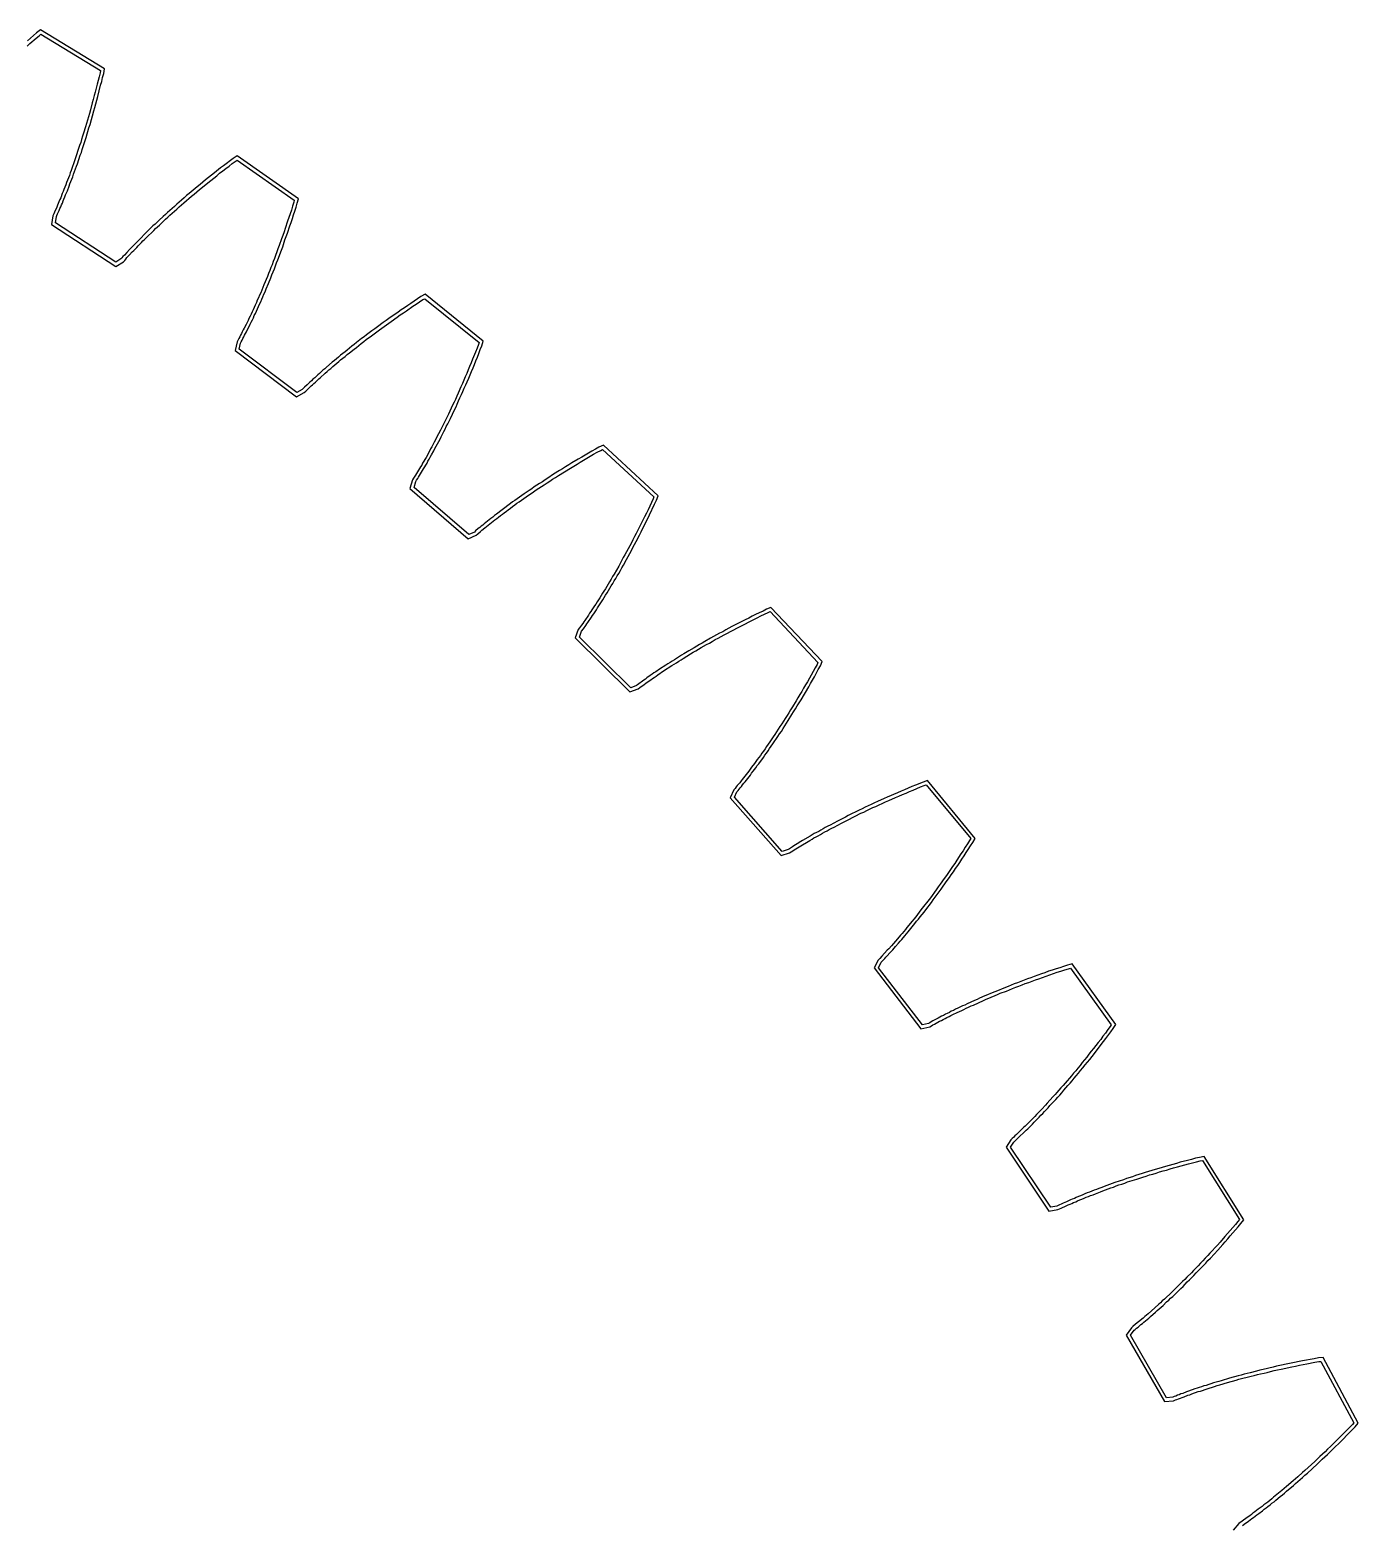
# Model space of a CAD drawing. Extents: x 0 to 2, y 0 to 2.
# Drawn here: x 1.5072 to 1.8877, y 1.4324 to 1.8606 of the extents above; entities that cross this region are included whole.
import ezdxf

# ---------------------------------------------------------------- set-up
doc = ezdxf.new("R2010")
doc.units = 0
doc.layers.get('0').update_dxf_attribs({"linetype": 'CONTINUOUS'})

msp = doc.modelspace()

# ---------------------------------------------------------------- linework, layer by layer
at = {"color": 0}
for points in [[(1.50646, 1.85596), (1.50726, 1.85672), (1.509, 1.85824), (1.50987, 1.85894), (1.51036, 1.85938), (1.52746, 1.84896), (1.52735, 1.84836), (1.52707, 1.84722), (1.52653, 1.84506), (1.52626, 1.84392), (1.52593, 1.84283), (1.52567, 1.84179), (1.52539, 1.84071), (1.52512, 1.83974), (1.52458, 1.83768), (1.52431, 1.83669), (1.52399, 1.83572), (1.52371, 1.83475), (1.52344, 1.83382), (1.52317, 1.83285), (1.52262, 1.831), (1.52235, 1.83014), (1.52203, 1.82926), (1.52181, 1.82835), (1.52149, 1.82747), (1.52012, 1.8234), (1.51904, 1.82036), (1.51878, 1.81967), (1.51856, 1.81896), (1.51801, 1.81754), (1.51774, 1.81689), (1.51753, 1.81625), (1.51699, 1.81494), (1.51676, 1.81435), (1.5165, 1.81375), (1.51606, 1.81256), (1.51579, 1.81201), (1.51557, 1.81142), (1.51535, 1.81087), (1.51514, 1.81039), (1.51492, 1.80985), (1.51426, 1.80838), (1.51406, 1.80794), (1.51383, 1.8074), (1.5134, 1.8049), (1.53185, 1.79281), (1.53401, 1.79422), (1.5344, 1.7946), (1.53472, 1.79497), (1.53504, 1.79542), (1.53581, 1.79617), (1.53657, 1.79704), (1.537, 1.79742), (1.53738, 1.79785), (1.53782, 1.79833), (1.53825, 1.79878), (1.53868, 1.79926), (1.53917, 1.79969), (1.53961, 1.80018), (1.5401, 1.80063), (1.54058, 1.80111), (1.54107, 1.80165), (1.54215, 1.80263), (1.54269, 1.80317), (1.54318, 1.80371), (1.54378, 1.80419), (1.54432, 1.80474), (1.54551, 1.80583), (1.54611, 1.80643), (1.54676, 1.80697), (1.54736, 1.80757), (1.54801, 1.80811), (1.54932, 1.80931), (1.55003, 1.8099), (1.55067, 1.81049), (1.55137, 1.81108), (1.55208, 1.81174), (1.55279, 1.81233), (1.55354, 1.81299), (1.55431, 1.81358), (1.55583, 1.81489), (1.55908, 1.81749), (1.5599, 1.81819), (1.56076, 1.81885), (1.56158, 1.81956), (1.5625, 1.82021), (1.56338, 1.8209), (1.56429, 1.82161), (1.56515, 1.82232), (1.56608, 1.82297), (1.56662, 1.82335), (1.58296, 1.81185), (1.58285, 1.81125), (1.58247, 1.81011), (1.58214, 1.80903), (1.58176, 1.80794), (1.58143, 1.80692), (1.58106, 1.80583), (1.5804, 1.80376), (1.58003, 1.80274), (1.57969, 1.80176), (1.57932, 1.80078), (1.57867, 1.79883), (1.57829, 1.7979), (1.57731, 1.79514), (1.57693, 1.79428), (1.57661, 1.79335), (1.57628, 1.79254), (1.57596, 1.79167), (1.57557, 1.79085), (1.57525, 1.78999), (1.57493, 1.78917), (1.5746, 1.78842), (1.57428, 1.7876), (1.57363, 1.78608), (1.57335, 1.78532), (1.57303, 1.78461), (1.57269, 1.78386), (1.57237, 1.78321), (1.5721, 1.7825), (1.57178, 1.78179), (1.57146, 1.78114), (1.57118, 1.78049), (1.57086, 1.77983), (1.57058, 1.77919), (1.57032, 1.7786), (1.56999, 1.778), (1.56972, 1.7774), (1.56944, 1.77686), (1.56917, 1.77626), (1.56863, 1.77518), (1.56836, 1.77468), (1.56808, 1.77414), (1.56788, 1.77365), (1.5676, 1.77317), (1.56733, 1.77274), (1.56711, 1.77225), (1.56685, 1.77181), (1.56657, 1.77126), (1.56603, 1.76882), (1.58361, 1.75553), (1.58583, 1.75678), (1.58626, 1.75717), (1.58664, 1.75749), (1.58697, 1.75786), (1.5874, 1.75825), (1.58778, 1.75863), (1.58822, 1.759), (1.5886, 1.75939), (1.58903, 1.75976), (1.58951, 1.76019), (1.58996, 1.76064), (1.59039, 1.76101), (1.59185, 1.76232), (1.59239, 1.76281), (1.59289, 1.76324), (1.59343, 1.76367), (1.59397, 1.76417), (1.59457, 1.76465), (1.59511, 1.76514), (1.59571, 1.76563), (1.59625, 1.76611), (1.5969, 1.7666), (1.5975, 1.76708), (1.59814, 1.76764), (1.59879, 1.76813), (1.6001, 1.76921), (1.60075, 1.76969), (1.60215, 1.77078), (1.60286, 1.77138), (1.60357, 1.77192), (1.60508, 1.773), (1.60661, 1.77419), (1.60742, 1.77474), (1.61068, 1.77713), (1.61242, 1.77832), (1.61328, 1.77897), (1.61421, 1.77957), (1.61507, 1.78017), (1.61692, 1.78147), (1.61789, 1.78207), (1.61887, 1.78271), (1.61979, 1.78336), (1.62033, 1.78364), (1.6359, 1.77111), (1.63569, 1.77051), (1.63531, 1.76942), (1.63487, 1.76833), (1.634, 1.76628), (1.63363, 1.76525), (1.63319, 1.76421), (1.63276, 1.76324), (1.63237, 1.76221), (1.63194, 1.76124), (1.63157, 1.76031), (1.63113, 1.75933), (1.63069, 1.7584), (1.62993, 1.75657), (1.6295, 1.75569), (1.62912, 1.75478), (1.62875, 1.75396), (1.62831, 1.7531), (1.62793, 1.75228), (1.62756, 1.75142), (1.62711, 1.7506), (1.62679, 1.74983), (1.62636, 1.74903), (1.62522, 1.74675), (1.62489, 1.74599), (1.62375, 1.74387), (1.62343, 1.74322), (1.62304, 1.74251), (1.6224, 1.74121), (1.62201, 1.74061), (1.62169, 1.73996), (1.62071, 1.73817), (1.61974, 1.73654), (1.61947, 1.736), (1.61914, 1.73546), (1.61882, 1.73497), (1.61854, 1.73449), (1.61822, 1.734), (1.61794, 1.73356), (1.61768, 1.73307), (1.61714, 1.73221), (1.61686, 1.73172), (1.6161, 1.72928), (1.63276, 1.71485), (1.6351, 1.71593), (1.63553, 1.71631), (1.63629, 1.71696), (1.63672, 1.71733), (1.63758, 1.71799), (1.63803, 1.71838), (1.63851, 1.71875), (1.63894, 1.71913), (1.6404, 1.72026), (1.64094, 1.72071), (1.64144, 1.72108), (1.64199, 1.72151), (1.64258, 1.7219), (1.64313, 1.72233), (1.64372, 1.72276), (1.64426, 1.72319), (1.64486, 1.72368), (1.64551, 1.72413), (1.64611, 1.72456), (1.64675, 1.72504), (1.6474, 1.72547), (1.64806, 1.72597), (1.64876, 1.7264), (1.64942, 1.72689), (1.65153, 1.72835), (1.65229, 1.72885), (1.65306, 1.72939), (1.65457, 1.73036), (1.65539, 1.7309), (1.65614, 1.73139), (1.65696, 1.73193), (1.65782, 1.73247), (1.65864, 1.73296), (1.66211, 1.73514), (1.66396, 1.73622), (1.66488, 1.73682), (1.66585, 1.73736), (1.66678, 1.73796), (1.66775, 1.7385), (1.66872, 1.7391), (1.66976, 1.73964), (1.67074, 1.74018), (1.67128, 1.74046), (1.68599, 1.72689), (1.68576, 1.72629), (1.68431, 1.72319), (1.68381, 1.72222), (1.68332, 1.72119), (1.68186, 1.71826), (1.68088, 1.71642), (1.68044, 1.7155), (1.67996, 1.71457), (1.67953, 1.71371), (1.67904, 1.71283), (1.6786, 1.71197), (1.67811, 1.7111), (1.67768, 1.71029), (1.67719, 1.70947), (1.67589, 1.70703), (1.67458, 1.70475), (1.67415, 1.70404), (1.67372, 1.70329), (1.67329, 1.70258), (1.6729, 1.70188), (1.67247, 1.70122), (1.6721, 1.70057), (1.67165, 1.69987), (1.67128, 1.69928), (1.6709, 1.69863), (1.67046, 1.69797), (1.67008, 1.69737), (1.66976, 1.69678), (1.66932, 1.69618), (1.669, 1.69564), (1.66824, 1.69456), (1.66792, 1.69401), (1.66754, 1.69353), (1.66721, 1.69299), (1.66624, 1.69151), (1.6659, 1.69108), (1.66558, 1.6906), (1.66525, 1.69015), (1.66499, 1.68978), (1.66465, 1.68935), (1.66433, 1.68886), (1.66347, 1.68647), (1.6791, 1.67101), (1.68147, 1.67193), (1.68197, 1.67225), (1.68235, 1.67258), (1.68278, 1.67285), (1.68408, 1.67383), (1.68506, 1.67449), (1.68554, 1.67486), (1.68604, 1.67518), (1.68658, 1.67557), (1.68713, 1.67589), (1.68875, 1.67703), (1.69114, 1.67854), (1.69179, 1.67899), (1.69243, 1.67936), (1.69308, 1.67979), (1.69374, 1.68018), (1.69439, 1.68061), (1.6965, 1.68192), (1.69726, 1.68235), (1.69797, 1.68278), (1.69874, 1.68321), (1.69954, 1.68371), (1.70107, 1.68457), (1.70188, 1.685), (1.70269, 1.68549), (1.70356, 1.68599), (1.70443, 1.68642), (1.70524, 1.6869), (1.70611, 1.68733), (1.70703, 1.68782), (1.7079, 1.68832), (1.71067, 1.68978), (1.71457, 1.69174), (1.7156, 1.69222), (1.71664, 1.69276), (1.71869, 1.69374), (1.71924, 1.69401), (1.73296, 1.67947), (1.73275, 1.67887), (1.73215, 1.6779), (1.73161, 1.67686), (1.72999, 1.67393), (1.72939, 1.67301), (1.72885, 1.67204), (1.72831, 1.67111), (1.72775, 1.67025), (1.72721, 1.66932), (1.72672, 1.66846), (1.72564, 1.66672), (1.72515, 1.66585), (1.72461, 1.66504), (1.72413, 1.66422), (1.72358, 1.66342), (1.7231, 1.6626), (1.7226, 1.66183), (1.72206, 1.66108), (1.72108, 1.65956), (1.7206, 1.65886), (1.72017, 1.65815), (1.71918, 1.65674), (1.71875, 1.65608), (1.71826, 1.65539), (1.71783, 1.65474), (1.71733, 1.65408), (1.7169, 1.65349), (1.71647, 1.65283), (1.7156, 1.65164), (1.71517, 1.6511), (1.71479, 1.6505), (1.71392, 1.64942), (1.71317, 1.64833), (1.71164, 1.64638), (1.71126, 1.64594), (1.71094, 1.64551), (1.71056, 1.64501), (1.71024, 1.64458), (1.70985, 1.64421), (1.70953, 1.64378), (1.70921, 1.64339), (1.70888, 1.64296), (1.70785, 1.64063), (1.72239, 1.62414), (1.72483, 1.62489), (1.72532, 1.62522), (1.72661, 1.62603), (1.72711, 1.62636), (1.7276, 1.62662), (1.72808, 1.62696), (1.72857, 1.62722), (1.72965, 1.62788), (1.73014, 1.62815), (1.73068, 1.62847), (1.73128, 1.62879), (1.73182, 1.62918), (1.73242, 1.6295), (1.73307, 1.62983), (1.73367, 1.63021), (1.73426, 1.63053), (1.73492, 1.63092), (1.73557, 1.63124), (1.73622, 1.63162), (1.73693, 1.632), (1.73763, 1.63232), (1.73975, 1.63346), (1.74203, 1.6346), (1.74283, 1.63504), (1.74365, 1.63542), (1.74528, 1.63624), (1.7461, 1.63661), (1.74696, 1.63704), (1.74778, 1.63743), (1.74869, 1.63786), (1.74957, 1.63824), (1.75049, 1.63867), (1.75136, 1.63906), (1.75233, 1.63949), (1.75325, 1.63992), (1.75521, 1.64079), (1.75618, 1.64117), (1.75717, 1.6416), (1.75819, 1.64204), (1.75917, 1.64247), (1.76025, 1.6429), (1.76129, 1.64333), (1.76237, 1.64378), (1.7634, 1.64421), (1.764, 1.64437), (1.77675, 1.62901), (1.77642, 1.62842), (1.77582, 1.6275), (1.77518, 1.62651), (1.77458, 1.62554), (1.77393, 1.62463), (1.77274, 1.62278), (1.77214, 1.6219), (1.77154, 1.62099), (1.77089, 1.62011), (1.77035, 1.61925), (1.76975, 1.61843), (1.76915, 1.61757), (1.76796, 1.61594), (1.76742, 1.61518), (1.76682, 1.61436), (1.76519, 1.61208), (1.76247, 1.60856), (1.76199, 1.60792), (1.76144, 1.60726), (1.76096, 1.60661), (1.76042, 1.60596), (1.75993, 1.60531), (1.75846, 1.60351), (1.75803, 1.60297), (1.75754, 1.60238), (1.75706, 1.60183), (1.75662, 1.60135), (1.75575, 1.60026), (1.75401, 1.59831), (1.75325, 1.59744), (1.75282, 1.597), (1.75206, 1.59614), (1.75131, 1.59537), (1.75065, 1.59463), (1.75022, 1.59418), (1.74903, 1.59196), (1.76247, 1.57449), (1.76497, 1.57508), (1.76546, 1.57536), (1.7659, 1.57563), (1.76639, 1.57585), (1.76682, 1.57611), (1.76779, 1.57667), (1.76833, 1.57693), (1.76888, 1.57715), (1.76937, 1.57747), (1.76992, 1.57775), (1.77051, 1.57801), (1.77106, 1.57829), (1.77165, 1.57861), (1.77285, 1.57915), (1.77349, 1.57949), (1.77414, 1.57975), (1.77474, 1.58008), (1.77544, 1.5804), (1.7761, 1.58074), (1.77681, 1.58106), (1.7775, 1.58132), (1.77892, 1.58197), (1.78043, 1.58262), (1.78119, 1.58301), (1.78196, 1.58333), (1.7844, 1.58431), (1.78521, 1.58469), (1.78694, 1.58535), (1.78782, 1.58572), (1.78868, 1.58604), (1.78961, 1.58643), (1.79053, 1.58675), (1.79144, 1.58713), (1.79237, 1.58746), (1.79335, 1.58783), (1.79432, 1.58817), (1.79531, 1.58854), (1.79628, 1.58886), (1.79833, 1.58963), (1.79937, 1.58996), (1.8004, 1.59033), (1.80149, 1.59071), (1.80257, 1.59104), (1.80365, 1.59142), (1.80474, 1.59174), (1.80533, 1.5919), (1.817, 1.57568), (1.81668, 1.57519), (1.81597, 1.57428), (1.81532, 1.57329), (1.81461, 1.57243), (1.81396, 1.5715), (1.81326, 1.57064), (1.81261, 1.56976), (1.8119, 1.5689), (1.81125, 1.56808), (1.8106, 1.56722), (1.80994, 1.5664), (1.80931, 1.56565), (1.80865, 1.56483), (1.80806, 1.56401), (1.8074, 1.56326), (1.80681, 1.5625), (1.80615, 1.56179), (1.80556, 1.56104), (1.80376, 1.55892), (1.80317, 1.55826), (1.80257, 1.55757), (1.80197, 1.55692), (1.80143, 1.55626), (1.80089, 1.55567), (1.80029, 1.55501), (1.79867, 1.55322), (1.79818, 1.55263), (1.7971, 1.55154), (1.7966, 1.551), (1.79557, 1.54997), (1.79508, 1.54943), (1.7946, 1.54893), (1.79417, 1.54844), (1.79368, 1.54796), (1.79318, 1.54753), (1.79275, 1.54704), (1.79232, 1.5466), (1.79189, 1.54622), (1.79101, 1.54536), (1.79058, 1.54497), (1.78982, 1.54422), (1.78939, 1.54383), (1.78907, 1.54346), (1.78863, 1.54313), (1.78825, 1.54275), (1.78689, 1.54058), (1.79915, 1.52229), (1.80165, 1.52274), (1.80219, 1.52294), (1.80263, 1.52317), (1.8041, 1.52382), (1.80464, 1.52408), (1.80518, 1.52431), (1.80567, 1.52453), (1.80621, 1.52479), (1.80681, 1.52501), (1.80735, 1.52522), (1.80794, 1.5255), (1.8086, 1.52576), (1.80919, 1.52599), (1.80979, 1.52626), (1.81044, 1.52653), (1.81108, 1.52675), (1.81179, 1.52701), (1.81244, 1.52729), (1.81386, 1.52783), (1.81461, 1.5281), (1.81532, 1.52838), (1.81608, 1.52865), (1.81685, 1.52897), (1.8176, 1.52919), (1.81842, 1.52951), (1.81917, 1.52979), (1.81999, 1.53006), (1.82086, 1.53033), (1.82167, 1.53065), (1.82428, 1.53147), (1.82519, 1.53179), (1.82607, 1.53207), (1.82699, 1.53233), (1.82796, 1.53267), (1.82889, 1.53293), (1.82986, 1.53321), (1.83083, 1.53353), (1.83182, 1.53381), (1.83285, 1.53407), (1.83382, 1.5344), (1.83485, 1.53467), (1.83594, 1.535), (1.83697, 1.53526), (1.83806, 1.53554), (1.83914, 1.53586), (1.84022, 1.53614), (1.84136, 1.5364), (1.84244, 1.53668), (1.8431, 1.53678), (1.85368, 1.51986), (1.85325, 1.51937), (1.85254, 1.51844), (1.85178, 1.51758), (1.85101, 1.51676), (1.85032, 1.5159), (1.84956, 1.51503), (1.84814, 1.5134), (1.84739, 1.51258), (1.84526, 1.51031), (1.84463, 1.50956), (1.84392, 1.50879), (1.84326, 1.50808), (1.84256, 1.50737), (1.8419, 1.50667), (1.84056, 1.50532), (1.83996, 1.50467), (1.83865, 1.50336), (1.83806, 1.50271), (1.8374, 1.50211), (1.83501, 1.49972), (1.83382, 1.49864), (1.83274, 1.49756), (1.83219, 1.49707), (1.8316, 1.49658), (1.83106, 1.49604), (1.83057, 1.49561), (1.82949, 1.49462), (1.82753, 1.49289), (1.82704, 1.49251), (1.82661, 1.49208), (1.82611, 1.49169), (1.82482, 1.49056), (1.82394, 1.4899), (1.82319, 1.48926), (1.82275, 1.48887), (1.82124, 1.48682), (1.83225, 1.46778), (1.83479, 1.46799), (1.83535, 1.46821), (1.83578, 1.46838), (1.83626, 1.46858), (1.83681, 1.46875), (1.83729, 1.46897), (1.83783, 1.46913), (1.83892, 1.46957), (1.83951, 1.46972), (1.84006, 1.46994), (1.84185, 1.4706), (1.8425, 1.47076), (1.84446, 1.4714), (1.84657, 1.47206), (1.84733, 1.47233), (1.84804, 1.47254), (1.85032, 1.47319), (1.85275, 1.47385), (1.85357, 1.47413), (1.85704, 1.47499), (1.85796, 1.47526), (1.85889, 1.47547), (1.85975, 1.47569), (1.86074, 1.47592), (1.86165, 1.47612), (1.86262, 1.4764), (1.86361, 1.47661), (1.86464, 1.47683), (1.86561, 1.47706), (1.86871, 1.47771), (1.86979, 1.47792), (1.87088, 1.47819), (1.87196, 1.47835), (1.87304, 1.47857), (1.87532, 1.479), (1.87642, 1.47922), (1.87706, 1.47928), (1.88644, 1.46164), (1.88607, 1.46115), (1.87978, 1.45486), (1.87896, 1.45415), (1.87825, 1.4534), (1.87674, 1.45199), (1.87603, 1.45133), (1.87528, 1.45063), (1.87244, 1.44803), (1.87175, 1.44743), (1.87044, 1.44624), (1.86974, 1.44564), (1.86908, 1.44504), (1.86714, 1.44342), (1.86654, 1.44288), (1.86589, 1.44233), (1.8635, 1.44038), (1.86296, 1.43989), (1.86236, 1.43946), (1.86182, 1.43896), (1.86122, 1.43853), (1.86068, 1.43815), (1.86019, 1.43772), (1.85965, 1.43728), (1.8591, 1.4369), (1.85813, 1.43614), (1.85758, 1.43576), (1.85715, 1.43544), (1.85667, 1.43506), (1.85618, 1.43474), (1.85487, 1.43375), (1.85444, 1.43349), (1.85357, 1.43283), (1.85194, 1.43088)], [(1.8546, 1.43229), (1.85547, 1.43294), (1.8559, 1.43321), (1.85633, 1.43354), (1.85682, 1.43386), (1.85726, 1.43425), (1.85775, 1.43457), (1.85824, 1.43494), (1.85872, 1.43528), (1.85921, 1.43571), (1.86029, 1.43647), (1.86079, 1.4369), (1.86133, 1.43733), (1.86187, 1.43772), (1.86247, 1.43815), (1.86301, 1.43864), (1.86361, 1.43907), (1.86415, 1.43956), (1.86535, 1.44054), (1.866, 1.44103), (1.8666, 1.44157), (1.86719, 1.44206), (1.86914, 1.44368), (1.86979, 1.44428), (1.87044, 1.44482), (1.8711, 1.44542), (1.87181, 1.44601), (1.87244, 1.44667), (1.87315, 1.44726), (1.87597, 1.44987), (1.87674, 1.45057), (1.87744, 1.45122), (1.87896, 1.45264), (1.87972, 1.4534), (1.88049, 1.4541), (1.88282, 1.45643), (1.88363, 1.45719), (1.88439, 1.45801), (1.88601, 1.45964), (1.88683, 1.4605), (1.88769, 1.46153), (1.87765, 1.48042), (1.87631, 1.48025), (1.87511, 1.48004), (1.87397, 1.47982), (1.87289, 1.4796), (1.87175, 1.47939), (1.86849, 1.47874), (1.86436, 1.47786), (1.86339, 1.4776), (1.86046, 1.47694), (1.85954, 1.47672), (1.85861, 1.47646), (1.85678, 1.47601), (1.85504, 1.47558), (1.85417, 1.47532), (1.85331, 1.4751), (1.85086, 1.47444), (1.85004, 1.47418), (1.84928, 1.47396), (1.84847, 1.47374), (1.84776, 1.47353), (1.847, 1.47331), (1.84631, 1.4731), (1.84554, 1.47287), (1.84489, 1.47265), (1.84418, 1.47239), (1.84353, 1.47222), (1.84283, 1.472), (1.84218, 1.47179), (1.84158, 1.47157), (1.84093, 1.47136), (1.83914, 1.47071), (1.83854, 1.47054), (1.83746, 1.47011), (1.83692, 1.46994), (1.83643, 1.46972), (1.83594, 1.46957), (1.83544, 1.46935), (1.83496, 1.46918), (1.83458, 1.46903), (1.83285, 1.46886), (1.82249, 1.48676), (1.82351, 1.48817), (1.82383, 1.48844), (1.82422, 1.48876), (1.82465, 1.4891), (1.82503, 1.48942), (1.82547, 1.48981), (1.8259, 1.49013), (1.82633, 1.4905), (1.82682, 1.49089), (1.82726, 1.49126), (1.82775, 1.49169), (1.82824, 1.49208), (1.82969, 1.49338), (1.83018, 1.49387), (1.83074, 1.49431), (1.83182, 1.49528), (1.83285, 1.49631), (1.83344, 1.49681), (1.83399, 1.49735), (1.83458, 1.49789), (1.83572, 1.49903), (1.83632, 1.49957), (1.83692, 1.50017), (1.83757, 1.50076), (1.83817, 1.50136), (1.83876, 1.50201), (1.83942, 1.50261), (1.84006, 1.50325), (1.84065, 1.5039), (1.84131, 1.50461), (1.84267, 1.50597), (1.84332, 1.50667), (1.84403, 1.50737), (1.84467, 1.50814), (1.84538, 1.50885), (1.8475, 1.51113), (1.8489, 1.51275), (1.84961, 1.51351), (1.85038, 1.51438), (1.85107, 1.51519), (1.85335, 1.51779), (1.85411, 1.51872), (1.85493, 1.51981), (1.84358, 1.53797), (1.84224, 1.53771), (1.8411, 1.53743), (1.84, 1.53711), (1.83886, 1.53683), (1.83669, 1.53629), (1.83567, 1.53597), (1.83458, 1.53569), (1.83356, 1.53537), (1.83251, 1.5351), (1.83154, 1.53483), (1.83057, 1.5345), (1.82958, 1.53424), (1.82861, 1.5339), (1.82764, 1.53364), (1.82671, 1.53336), (1.82579, 1.53304), (1.82394, 1.5325), (1.82308, 1.53217), (1.82135, 1.53163), (1.82047, 1.53131), (1.81803, 1.53049), (1.81728, 1.53017), (1.81651, 1.52994), (1.81569, 1.52963), (1.81494, 1.52935), (1.81424, 1.52908), (1.81347, 1.52881), (1.81278, 1.52854), (1.81213, 1.52826), (1.81071, 1.52772), (1.81006, 1.5275), (1.8094, 1.52724), (1.80881, 1.52696), (1.80817, 1.52669), (1.80757, 1.52647), (1.80697, 1.52621), (1.80643, 1.52593), (1.80583, 1.52572), (1.80528, 1.5255), (1.80474, 1.52522), (1.80419, 1.52501), (1.80371, 1.52479), (1.80317, 1.52458), (1.80268, 1.52431), (1.80219, 1.52408), (1.80176, 1.52393), (1.80138, 1.52371), (1.79964, 1.52344), (1.78814, 1.54058), (1.78907, 1.54204), (1.78939, 1.54238), (1.78976, 1.54269), (1.7909, 1.54383), (1.79178, 1.5446), (1.79215, 1.54503), (1.79258, 1.54546), (1.79308, 1.5459), (1.79443, 1.54725), (1.79486, 1.54775), (1.79633, 1.54921), (1.79682, 1.54975), (1.79736, 1.55029), (1.79785, 1.55083), (1.79893, 1.55192), (1.79943, 1.55251), (1.79997, 1.55311), (1.80057, 1.55371), (1.80111, 1.55431), (1.80165, 1.55496), (1.80225, 1.55556), (1.80279, 1.55621), (1.80339, 1.55692), (1.80399, 1.55757), (1.80453, 1.55826), (1.80518, 1.55897), (1.80578, 1.55963), (1.80638, 1.56039), (1.80697, 1.56108), (1.80761, 1.56185), (1.80821, 1.56261), (1.80886, 1.56338), (1.80951, 1.56418), (1.81017, 1.56494), (1.81082, 1.56575), (1.81147, 1.56662), (1.81278, 1.56825), (1.81407, 1.56999), (1.81478, 1.5709), (1.81543, 1.57178), (1.81685, 1.57363), (1.81754, 1.5746), (1.81831, 1.57574), (1.80578, 1.5931), (1.80447, 1.59278), (1.80333, 1.59239), (1.80225, 1.59201), (1.80117, 1.59169), (1.80007, 1.59131), (1.79904, 1.59099), (1.79796, 1.5906), (1.79699, 1.59022), (1.79596, 1.58985), (1.79492, 1.58951), (1.79394, 1.58914), (1.79297, 1.58882), (1.79204, 1.58843), (1.79107, 1.58811), (1.79015, 1.58772), (1.78922, 1.5874), (1.78836, 1.58703), (1.78743, 1.58664), (1.78569, 1.58599), (1.78483, 1.58561), (1.78239, 1.58464), (1.78157, 1.58425), (1.78076, 1.58393), (1.77924, 1.58328), (1.77854, 1.58296), (1.77778, 1.58262), (1.77567, 1.58165), (1.77501, 1.58132), (1.77436, 1.58106), (1.77306, 1.5804), (1.7724, 1.58014), (1.77181, 1.57981), (1.77115, 1.57954), (1.77061, 1.57921), (1.77001, 1.57894), (1.76947, 1.57867), (1.76893, 1.57835), (1.76839, 1.57813), (1.76785, 1.57781), (1.76736, 1.57753), (1.76687, 1.57731), (1.7659, 1.57676), (1.7654, 1.57656), (1.76497, 1.57628), (1.7646, 1.57607), (1.76292, 1.57568), (1.75028, 1.59201), (1.75108, 1.59358), (1.75211, 1.59463), (1.75244, 1.59506), (1.75282, 1.59543), (1.75358, 1.59631), (1.75401, 1.59674), (1.75439, 1.59717), (1.75483, 1.59765), (1.75521, 1.5981), (1.75608, 1.59907), (1.75651, 1.59961), (1.757, 1.6001), (1.75786, 1.60118), (1.75836, 1.60172), (1.75879, 1.60226), (1.76074, 1.60465), (1.76124, 1.60531), (1.76178, 1.60596), (1.76226, 1.60661), (1.76335, 1.60792), (1.76383, 1.60861), (1.76546, 1.61074), (1.766, 1.61149), (1.76654, 1.61219), (1.76714, 1.61301), (1.76768, 1.61376), (1.76828, 1.61453), (1.76882, 1.61535), (1.77001, 1.61697), (1.77061, 1.61783), (1.77115, 1.61865), (1.77175, 1.61951), (1.7724, 1.62039), (1.773, 1.62131), (1.7736, 1.62218), (1.77419, 1.6231), (1.77485, 1.62403), (1.77544, 1.625), (1.77604, 1.62592), (1.77669, 1.6269), (1.77735, 1.62793), (1.778, 1.62907), (1.76438, 1.64561), (1.76307, 1.64518), (1.7609, 1.64432), (1.75987, 1.64388), (1.75879, 1.64344), (1.75776, 1.64301), (1.75678, 1.64258), (1.75575, 1.64214), (1.75282, 1.64085), (1.7519, 1.64046), (1.75006, 1.6396), (1.74914, 1.63921), (1.74821, 1.63878), (1.74735, 1.63835), (1.74653, 1.63797), (1.74567, 1.63753), (1.74479, 1.63715), (1.74397, 1.63672), (1.74235, 1.63596), (1.7416, 1.63558), (1.74083, 1.63514), (1.73856, 1.634), (1.73643, 1.63286), (1.73579, 1.63254), (1.73508, 1.63217), (1.73443, 1.63183), (1.73378, 1.63146), (1.73318, 1.63108), (1.73253, 1.63075), (1.73193, 1.63043), (1.73133, 1.63004), (1.73074, 1.62972), (1.72857, 1.62842), (1.72803, 1.62815), (1.72706, 1.6275), (1.72607, 1.62696), (1.72564, 1.62662), (1.72478, 1.62608), (1.72439, 1.62588), (1.72276, 1.62532), (1.70904, 1.64085), (1.70975, 1.64242), (1.71007, 1.64274), (1.71039, 1.64313), (1.71072, 1.64356), (1.71104, 1.64393), (1.71138, 1.64437), (1.71175, 1.64486), (1.71208, 1.64529), (1.71246, 1.64572), (1.7136, 1.64719), (1.71397, 1.64774), (1.71442, 1.64828), (1.71479, 1.64876), (1.71517, 1.64931), (1.7156, 1.6499), (1.71604, 1.65044), (1.71733, 1.65224), (1.71778, 1.65289), (1.71821, 1.65349), (1.71869, 1.65414), (1.71913, 1.65479), (1.71957, 1.65549), (1.72006, 1.65614), (1.72151, 1.65826), (1.722, 1.65901), (1.7225, 1.65972), (1.72299, 1.66049), (1.72347, 1.66129), (1.72396, 1.66206), (1.72444, 1.66287), (1.72553, 1.6645), (1.72601, 1.66531), (1.72657, 1.66618), (1.72706, 1.66704), (1.72814, 1.66878), (1.73031, 1.67247), (1.73085, 1.67344), (1.73139, 1.67438), (1.73199, 1.67535), (1.73307, 1.6774), (1.73367, 1.67844), (1.73421, 1.67969), (1.71951, 1.69521), (1.71826, 1.69472), (1.71724, 1.69417), (1.71615, 1.69368), (1.71511, 1.69319), (1.71414, 1.69271), (1.71317, 1.69217), (1.71213, 1.69168), (1.71121, 1.69119), (1.70925, 1.69021), (1.70833, 1.68972), (1.70747, 1.68924), (1.70654, 1.68875), (1.70568, 1.68826), (1.70475, 1.68782), (1.70389, 1.68733), (1.70307, 1.68685), (1.70221, 1.68642), (1.70057, 1.68544), (1.69982, 1.685), (1.699, 1.68457), (1.69824, 1.68414), (1.69749, 1.68365), (1.69596, 1.68278), (1.69456, 1.68192), (1.69385, 1.68153), (1.69189, 1.68024), (1.69125, 1.67985), (1.6906, 1.67942), (1.68994, 1.67904), (1.6894, 1.67865), (1.68761, 1.67751), (1.68653, 1.67676), (1.68599, 1.67643), (1.68549, 1.67606), (1.68494, 1.67567), (1.68397, 1.67503), (1.68354, 1.67469), (1.68306, 1.67438), (1.68132, 1.67307), (1.68099, 1.67285), (1.67936, 1.67219), (1.66465, 1.68674), (1.66525, 1.68838), (1.66581, 1.68912), (1.66644, 1.69), (1.66678, 1.69049), (1.6671, 1.69092), (1.66808, 1.69239), (1.6684, 1.69293), (1.66878, 1.69342), (1.66911, 1.69396), (1.66949, 1.6945), (1.66986, 1.6951), (1.67025, 1.69564), (1.67139, 1.69743), (1.67215, 1.69874), (1.67258, 1.69938), (1.67296, 1.70003), (1.67339, 1.70068), (1.67378, 1.70139), (1.67421, 1.70204), (1.67464, 1.70281), (1.67507, 1.7035), (1.67546, 1.70426), (1.67589, 1.70497), (1.67637, 1.70574), (1.67676, 1.70654), (1.67725, 1.70731), (1.67811, 1.70893), (1.6786, 1.70979), (1.67904, 1.71061), (1.67953, 1.71149), (1.67996, 1.71235), (1.68044, 1.71322), (1.68088, 1.71408), (1.68186, 1.71593), (1.68229, 1.71685), (1.68474, 1.72174), (1.68619, 1.72483), (1.68668, 1.72592), (1.68722, 1.72721), (1.6715, 1.74169), (1.67025, 1.7411), (1.66922, 1.74056), (1.66824, 1.73996), (1.66726, 1.73942), (1.66629, 1.73882), (1.66531, 1.73828), (1.66433, 1.73768), (1.66249, 1.7366), (1.66163, 1.73606), (1.66069, 1.73551), (1.65983, 1.73492), (1.65896, 1.73443), (1.65722, 1.73335), (1.6556, 1.73226), (1.65479, 1.73178), (1.65403, 1.73122), (1.65321, 1.73074), (1.65246, 1.73019), (1.65169, 1.72971), (1.65099, 1.72922), (1.65022, 1.72874), (1.64882, 1.72775), (1.64817, 1.72726), (1.64746, 1.72678), (1.64681, 1.72635), (1.64615, 1.72586), (1.64551, 1.72542), (1.64486, 1.72493), (1.64247, 1.72319), (1.64085, 1.7219), (1.64031, 1.72151), (1.63981, 1.72108), (1.63926, 1.72071), (1.63829, 1.71994), (1.63786, 1.71957), (1.63737, 1.71918), (1.63693, 1.71881), (1.6365, 1.71847), (1.63607, 1.7181), (1.63564, 1.71778), (1.63487, 1.71713), (1.63456, 1.71679), (1.63292, 1.7161), (1.61729, 1.7296), (1.61778, 1.73128), (1.618, 1.73167), (1.61833, 1.7321), (1.61854, 1.73253), (1.61887, 1.73296), (1.61942, 1.73394), (1.61974, 1.73443), (1.62001, 1.73492), (1.62099, 1.73654), (1.62125, 1.73714), (1.62158, 1.73768), (1.6219, 1.73828), (1.62229, 1.73887), (1.62294, 1.74007), (1.62326, 1.74072), (1.62364, 1.74137), (1.62397, 1.74203), (1.62435, 1.74274), (1.62472, 1.74338), (1.62506, 1.74408), (1.62543, 1.74479), (1.62582, 1.74556), (1.62619, 1.74625), (1.62651, 1.74701), (1.62696, 1.74778), (1.62733, 1.74858), (1.62771, 1.74935), (1.62885, 1.75179), (1.62929, 1.75265), (1.62967, 1.75347), (1.63004, 1.75439), (1.63043, 1.75526), (1.63086, 1.75618), (1.63124, 1.75706), (1.63167, 1.75797), (1.63206, 1.75896), (1.63249, 1.75987), (1.63292, 1.76085), (1.63331, 1.76183), (1.63374, 1.76281), (1.63417, 1.76383), (1.6346, 1.76481), (1.63499, 1.76585), (1.63542, 1.76693), (1.63585, 1.76796), (1.63624, 1.76904), (1.63672, 1.77018), (1.6371, 1.77149), (1.62044, 1.78489), (1.61925, 1.78424), (1.61729, 1.78293), (1.61637, 1.78228), (1.61546, 1.78168), (1.61453, 1.78103), (1.61361, 1.78043), (1.61268, 1.77979), (1.61008, 1.778), (1.60926, 1.7774), (1.6084, 1.77681), (1.60678, 1.77561), (1.60601, 1.77501), (1.60519, 1.77442), (1.60444, 1.77388), (1.60368, 1.77328), (1.60297, 1.77274), (1.60221, 1.77219), (1.60081, 1.77111), (1.6001, 1.77051), (1.59944, 1.77001), (1.59814, 1.76893), (1.5975, 1.76844), (1.59685, 1.7679), (1.59625, 1.76742), (1.5956, 1.76693), (1.59506, 1.76639), (1.59446, 1.7659), (1.59386, 1.76546), (1.59224, 1.764), (1.59169, 1.76357), (1.59119, 1.76313), (1.59065, 1.76269), (1.59017, 1.76221), (1.58974, 1.76183), (1.58925, 1.76139), (1.58882, 1.76096), (1.58832, 1.76058), (1.58789, 1.76014), (1.58746, 1.75976), (1.58708, 1.75939), (1.58664, 1.759), (1.58589, 1.75825), (1.5855, 1.75792), (1.58524, 1.7576), (1.58371, 1.75678), (1.56722, 1.76921), (1.5676, 1.77094), (1.56776, 1.77132), (1.56803, 1.77175), (1.56825, 1.77225), (1.56853, 1.77268), (1.56874, 1.77317), (1.56901, 1.77371), (1.56928, 1.77419), (1.57036, 1.77636), (1.57064, 1.77696), (1.57096, 1.77756), (1.57124, 1.77815), (1.5715, 1.77881), (1.57183, 1.7794), (1.5721, 1.78006), (1.57275, 1.78136), (1.57303, 1.78207), (1.57335, 1.78276), (1.57363, 1.78347), (1.57394, 1.78418), (1.57428, 1.78494), (1.5746, 1.78564), (1.57493, 1.78646), (1.57557, 1.78797), (1.57622, 1.78961), (1.57656, 1.79047), (1.57688, 1.79129), (1.57726, 1.79215), (1.5779, 1.79389), (1.57829, 1.79476), (1.57926, 1.79753), (1.57964, 1.7985), (1.58029, 1.80046), (1.58106, 1.8024), (1.58171, 1.80447), (1.58208, 1.8055), (1.58242, 1.80658), (1.58274, 1.80761), (1.58311, 1.80875), (1.5835, 1.80985), (1.58382, 1.81099), (1.58415, 1.81228), (1.56662, 1.8246), (1.56549, 1.82383), (1.56272, 1.82172), (1.56185, 1.82107), (1.56011, 1.81967), (1.55925, 1.81901), (1.55843, 1.81831), (1.55757, 1.81765), (1.55675, 1.817), (1.55599, 1.81635), (1.55518, 1.81569), (1.5529, 1.81375), (1.55214, 1.81315), (1.55143, 1.8125), (1.55067, 1.8119), (1.55003, 1.81131), (1.54932, 1.81071), (1.54867, 1.81006), (1.54796, 1.80951), (1.54665, 1.80832), (1.54606, 1.80772), (1.54542, 1.80718), (1.54422, 1.8061), (1.54308, 1.80496), (1.54249, 1.80447), (1.53663, 1.79861), (1.53624, 1.79818), (1.53581, 1.79775), (1.53504, 1.79688), (1.53429, 1.79611), (1.5339, 1.79568), (1.53358, 1.79536), (1.53331, 1.79503), (1.53185, 1.79406), (1.51454, 1.80539), (1.51481, 1.80713), (1.51497, 1.80751), (1.51519, 1.80794), (1.51563, 1.80892), (1.51585, 1.80946), (1.51606, 1.80994), (1.51633, 1.81049), (1.51654, 1.81104), (1.51676, 1.81164), (1.51699, 1.81218), (1.51725, 1.81278), (1.51747, 1.81338), (1.51774, 1.81396), (1.51796, 1.81456), (1.5185, 1.81586), (1.51872, 1.81651), (1.51899, 1.81722), (1.51926, 1.81787), (1.51953, 1.81858), (1.51975, 1.81928), (1.52056, 1.82156), (1.52083, 1.82226), (1.52165, 1.82471), (1.52197, 1.82553), (1.52219, 1.82633), (1.52251, 1.82721), (1.52333, 1.82981), (1.52414, 1.83257), (1.52447, 1.8335), (1.52556, 1.8374), (1.52587, 1.83843), (1.52669, 1.84153), (1.5275, 1.84478), (1.52783, 1.84586), (1.52806, 1.847), (1.52838, 1.84814), (1.5286, 1.8495), (1.51031, 1.86062), (1.50917, 1.85981), (1.50831, 1.859), (1.50657, 1.85747)]]:
    msp.add_lwpolyline(points, dxfattribs=at)

doc.saveas('drawing.dxf')
